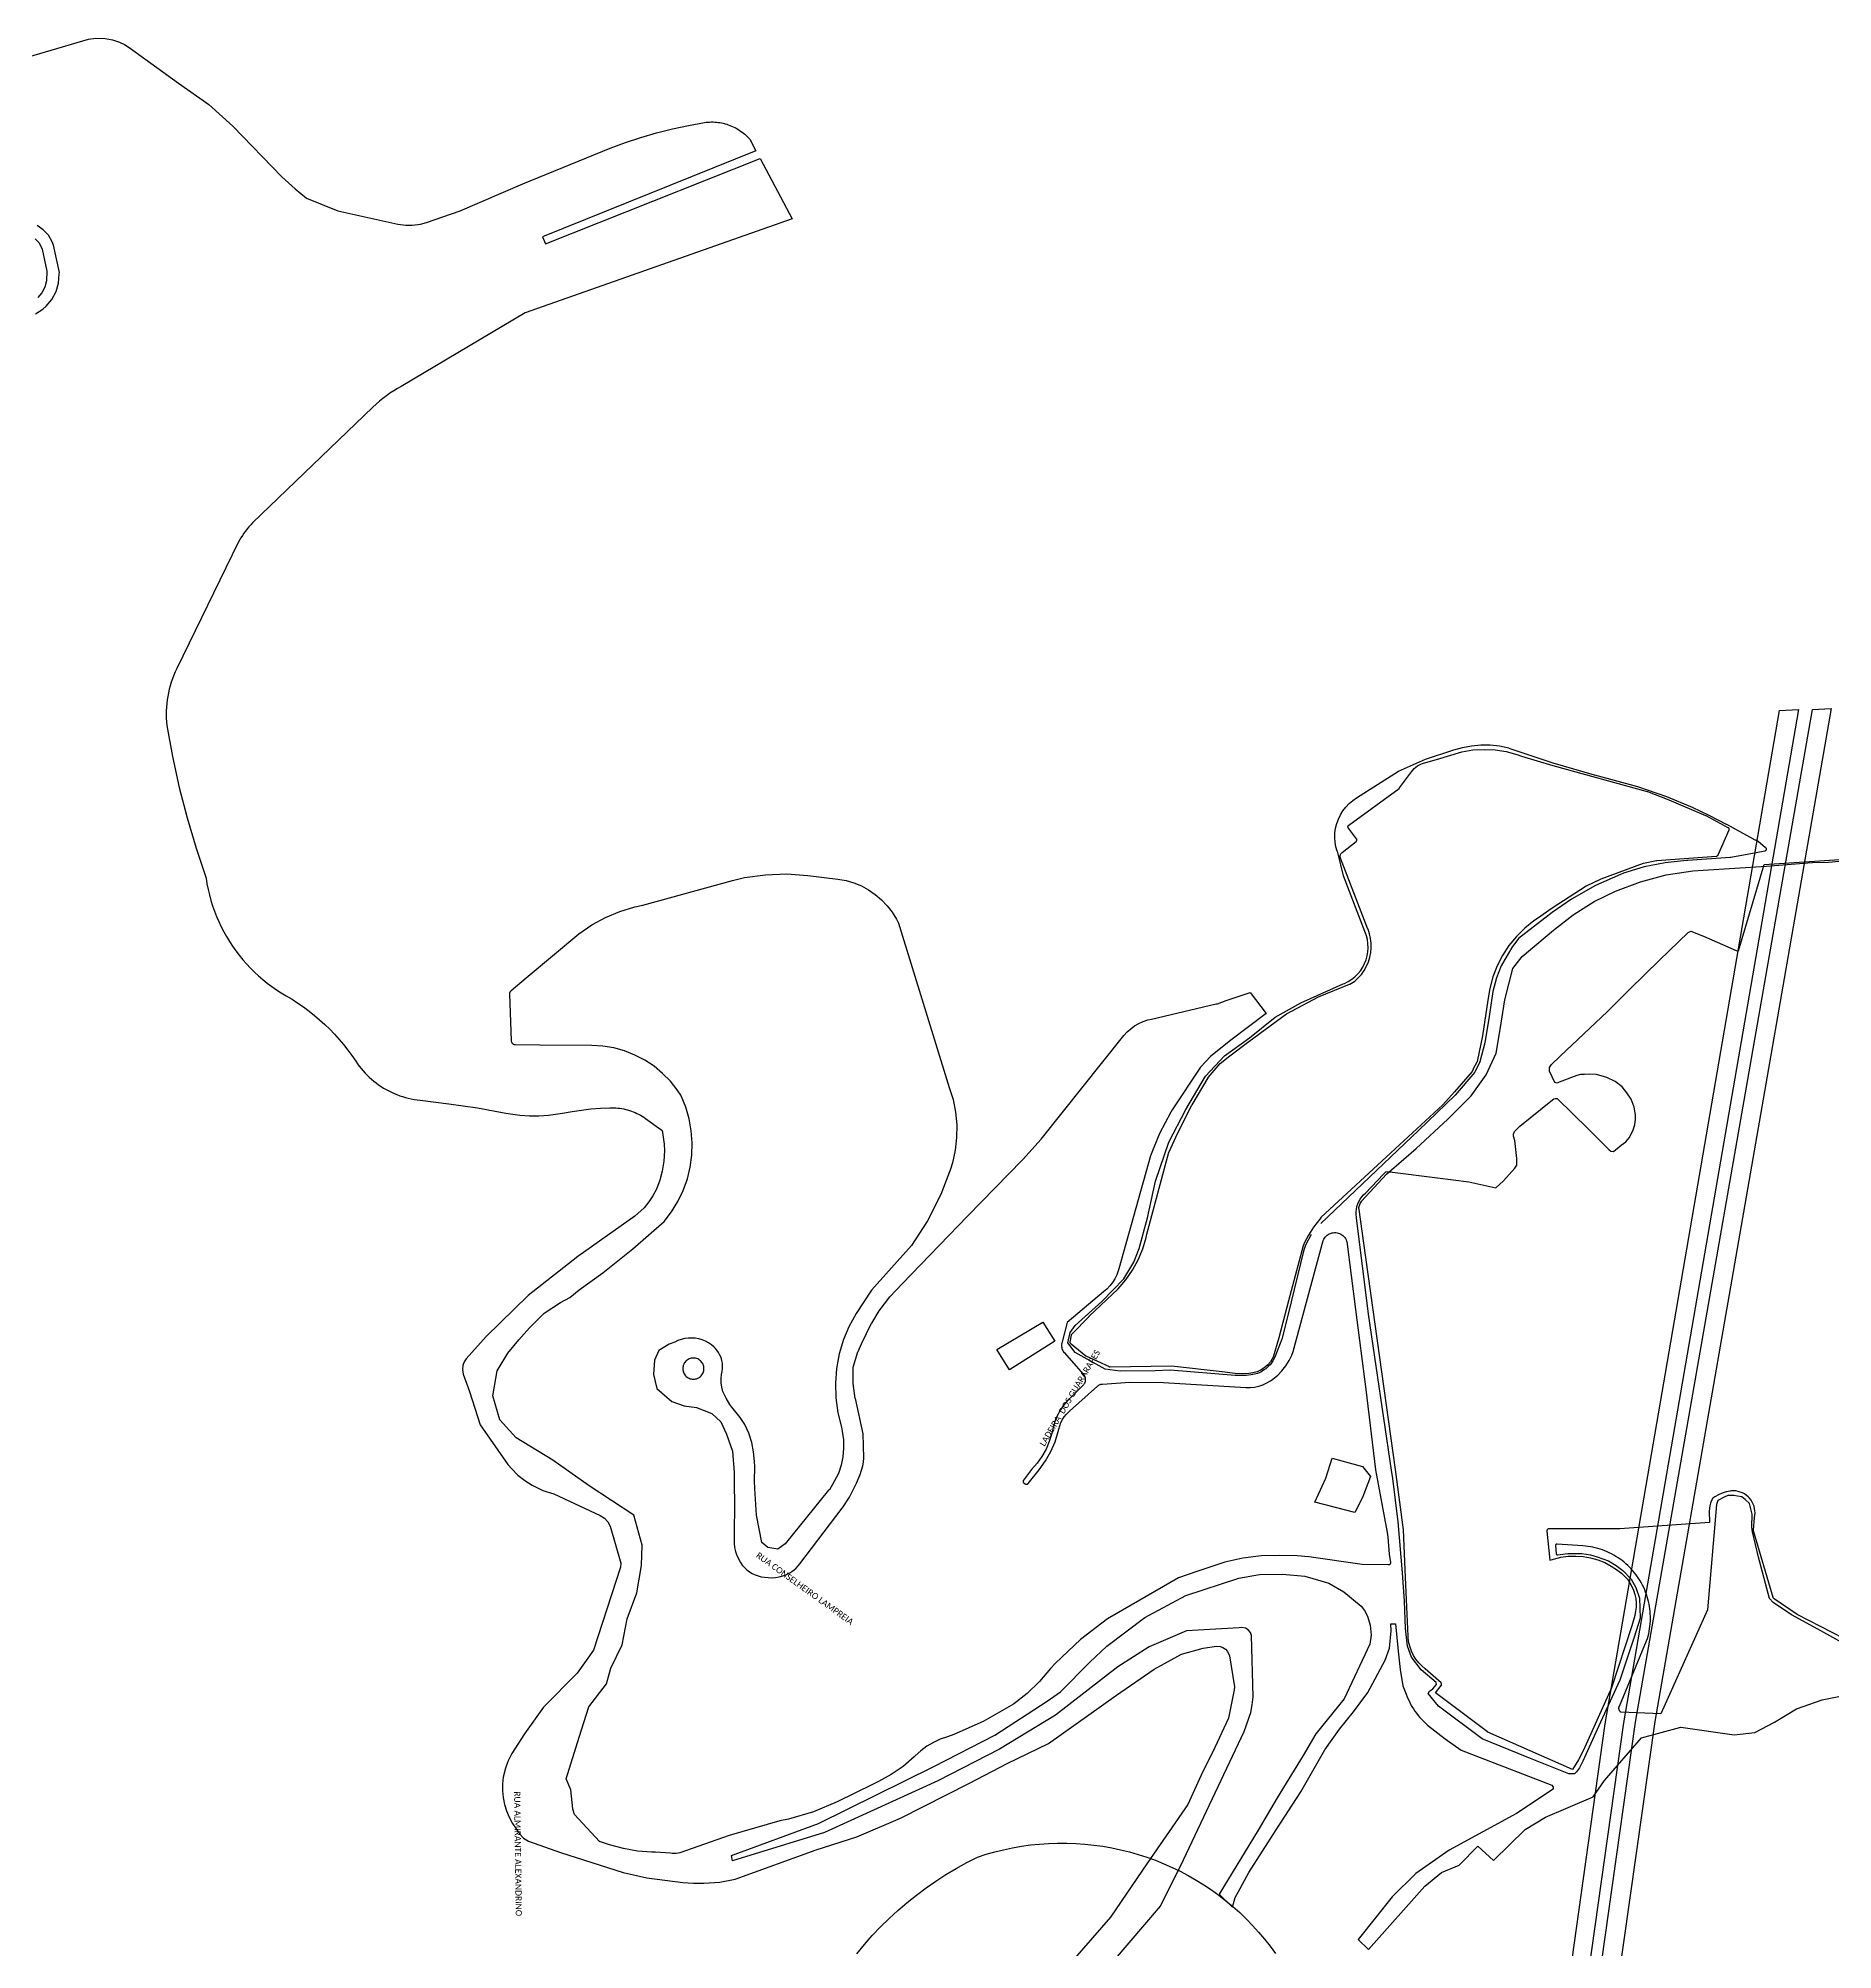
# Model space of a CAD drawing. Header units: millimetres. Extents: x 676447 to 689606, y 7455628 to 7463967.
# Drawn here: x 683517 to 684391, y 7461377 to 7462308 of the extents above; entities that cross this region are included whole.
import ezdxf

# ---------------------------------------------------------------- set-up
doc = ezdxf.new("R2010")
doc.units = ezdxf.units.MM
doc.header["$LTSCALE"] = 0.1
doc.header["$MEASUREMENT"] = 0
for name, color, linetype in [('MUB_EDIFICACOES', 7, 'Continuous'), ('MUB_FERROVIA', 7, 'Continuous'), ('MUB_MEIOFIO', 7, 'Continuous'), ('MUB_OBRA_ARTE', 7, 'Continuous'), ('MUB_QUADRAS', 7, 'Continuous'), ('MUB_SEGMENTO', 7, 'Continuous')]:
    doc.layers.add(name, color=color, linetype=linetype)
doc.styles.add('Legend', font='calibri.ttf')

msp = doc.modelspace()

# ---------------------------------------------------------------- linework, layer by layer
at = {"layer": 'MUB_EDIFICACOES', "linetype": 'Continuous'}
for points in [[(683983.94, 7461669.4), (684006.3, 7461682.63), (684012.16, 7461673.38), (683990.07, 7461659.51), (683983.94, 7461669.4)], [(684138.83, 7461595.06), (684144.14, 7461606.76), (684147.36, 7461616.42), (684162.03, 7461612.39), (684165.9, 7461607.56), (684162.03, 7461597.26), (684158.32, 7461590.01), (684138.83, 7461595.06)]]:
    msp.add_lwpolyline(points, dxfattribs=at)
at = {"layer": 'MUB_FERROVIA', "linetype": 'Continuous'}
msp.add_lwpolyline([(683915.68, 7461374.9), (683919.4, 7461379.41), (683923.27, 7461383.79), (683927.29, 7461388.04), (683931.46, 7461392.14), (683935.76, 7461396.1), (683940.19, 7461399.92), (683944.75, 7461403.57), (683949.43, 7461407.07), (683954.23, 7461410.41), (683959.14, 7461413.58), (683964.16, 7461416.58), (683969.27, 7461419.41), (683974.48, 7461422.07), (683978.69, 7461423.42), (683982.95, 7461424.63), (683987.24, 7461425.69), (683991.57, 7461426.6), (683995.92, 7461427.36), (684000.3, 7461427.97), (684004.7, 7461428.43), (684009.11, 7461428.73), (684013.53, 7461428.88), (684017.95, 7461428.88), (684022.37, 7461428.73), (684026.78, 7461428.42), (684031.18, 7461427.95), (684035.56, 7461427.34), (684039.91, 7461426.57), (684044.24, 7461425.66), (684048.53, 7461424.59), (684052.78, 7461423.38), (684056.99, 7461422.02), (684061.15, 7461420.51), (684065.25, 7461418.86), (684069.29, 7461417.07), (684073.27, 7461415.14), (684077.18, 7461413.07), (684081.01, 7461410.87), (684084.77, 7461408.54), (684088.44, 7461406.08), (684092.03, 7461403.49), (684095.52, 7461400.78), (684098.92, 7461397.95), (684102.22, 7461395), (684105.41, 7461391.94), (684108.49, 7461388.77), (684111.47, 7461385.5), (684114.33, 7461382.13), (684117.06, 7461378.65), (684119.68, 7461375.09)], dxfattribs=at)
at = {"layer": 'MUB_MEIOFIO', "linetype": 'Continuous'}
for points in [[(684137.02, 7461725.34), (684134.33, 7461720.27), (684133.38, 7461717.26), (684125.78, 7461686.54), (684122.69, 7461674.35), (684119.37, 7461665.64), (684118.42, 7461663.9), (684117.2, 7461662.12), (684116.17, 7461661.05), (684114.94, 7461660.01), (684113.82, 7461659.3), (684112.47, 7461658.42), (684110.9, 7461657.72), (684109.4, 7461657.35), (684107.89, 7461657.09), (684105.35, 7461656.77), (684102.72, 7461656.75), (684099.97, 7461656.77), (684068.3, 7461659.31), (684061.05, 7461658.97), (684044.04, 7461658.79), (684036.7, 7461659.81), (684022.11, 7461667.89), (684018.58, 7461672.62), (684019.6, 7461677.73), (684022.02, 7461681.07), (684035.04, 7461692.8), (684045.84, 7461703.8), (684050.67, 7461711.88), (684053.18, 7461718.57), (684057.37, 7461733.54), (684061.28, 7461751.4), (684067.69, 7461770.47), (684075.97, 7461786.39), (684085.65, 7461802.58), (684094.76, 7461812.43), (684106.95, 7461821.29), (684119.59, 7461831.32), (684131.97, 7461838.25), (684152.64, 7461847.52), (684153.35, 7461847.78), (684155.13, 7461848.68), (684156.82, 7461849.75), (684158.38, 7461851), (684159.81, 7461852.4), (684161.08, 7461853.94), (684162.18, 7461855.61), (684163.1, 7461857.38), (684163.83, 7461859.24), (684164.37, 7461861.17), (684164.69, 7461863.14), (684164.81, 7461865.13), (684164.73, 7461867.13), (684164.43, 7461869.11), (684163.95, 7461870.97), (684152.86, 7461900.12), (684150, 7461911.51), (684149.78, 7461912.11), (684149.14, 7461914.32), (684148.74, 7461916.58), (684148.57, 7461918.88), (684148.65, 7461921.18), (684148.96, 7461923.46), (684149.51, 7461925.69), (684150.3, 7461927.85), (684151.3, 7461929.92), (684152.52, 7461931.88), (684153.93, 7461933.69), (684155.52, 7461935.35), (684157.28, 7461936.84), (684159.19, 7461938.13), (684179.61, 7461951.21), (684192.78, 7461957.09), (684206.49, 7461961.57), (684210.71, 7461962.64), (684215.18, 7461963.56), (684219.73, 7461964), (684224.29, 7461963.97), (684228.83, 7461963.46), (684233.29, 7461962.48), (684233.4, 7461962.45), (684254.84, 7461955.25), (684274.89, 7461949.45), (684275.09, 7461949.4), (684295.98, 7461943.68), (684310.11, 7461938.83), (684322.67, 7461933.61), (684330.84, 7461929.75), (684339.26, 7461925.38), (684339.38, 7461925.32), (684352.4, 7461918.14), (684352.51, 7461918.08), (684354.73, 7461916.98), (684358.41, 7461913.94), (684358.45, 7461913.91), (684358.52, 7461913.83), (684358.59, 7461913.75), (684358.65, 7461913.66), (684358.69, 7461913.57), (684358.73, 7461913.47), (684358.76, 7461913.37), (684358.77, 7461913.27), (684358.78, 7461913.16), (684358.77, 7461913.06), (684358.75, 7461912.95), (684358.73, 7461912.85), (684358.69, 7461912.75), (684358.64, 7461912.66), (684358.58, 7461912.57), (684358.52, 7461912.49), (684358.44, 7461912.42), (684358.36, 7461912.35), (684358.27, 7461912.3), (684358.18, 7461912.25), (684358.08, 7461912.21), (684357.98, 7461912.19), (684353.91, 7461911.34), (684341.48, 7461909.14), (684341.18, 7461909.1), (684320.53, 7461907.59), (684319.86, 7461907.56), (684309.47, 7461906.58), (684299.24, 7461904.52), (684289.28, 7461901.4), (684287.74, 7461900.82), (684275.51, 7461895.43), (684263.92, 7461888.79), (684254.38, 7461882.3), (684238.09, 7461869.7), (684234.85, 7461865.3), (684229.59, 7461856.25), (684227.38, 7461850.54), (684225.6, 7461843.83), (684223.79, 7461831.61), (684221.58, 7461818.83), (684219.27, 7461809.54), (684216.78, 7461804.44), (684207.17, 7461793.24), (684189.41, 7461776.01), (684141.81, 7461730.78)], [(684397.04, 7461525.8), (684383.85, 7461533.12), (684370.97, 7461540.09), (684362.1, 7461546.14), (684360.31, 7461547.99), (684354.97, 7461568.25), (684352.07, 7461580.52), (684351.65, 7461582.77), (684351.93, 7461589.19), (684350.52, 7461594.32), (684348.47, 7461596.23), (684346.78, 7461597.57), (684344.81, 7461597.99), (684342.98, 7461598.2), (684340.03, 7461598.2), (684338.2, 7461597.36), (684335.17, 7461595.88), (684334.54, 7461593.91), (684330.09, 7461542.61), (684307.32, 7461491.85), (684287.92, 7461492.62), (684287.86, 7461492.67), (684287.79, 7461492.74), (684287.73, 7461492.8), (684287.67, 7461492.86), (684287.61, 7461492.93), (684287.55, 7461493), (684287.5, 7461493.07), (684287.44, 7461493.14), (684287.39, 7461493.22), (684287.35, 7461493.29), (684287.3, 7461493.37), (684287.26, 7461493.45), (684287.22, 7461493.53), (684287.19, 7461493.61), (684287.16, 7461493.7), (684287.13, 7461493.78), (684287.1, 7461493.87), (684287.07, 7461493.95), (684287.05, 7461494.04), (684287.03, 7461494.13), (684287.02, 7461494.21), (684287.01, 7461494.3), (684287, 7461494.39), (684286.99, 7461494.48), (684286.99, 7461494.57), (684286.99, 7461494.66), (684286.99, 7461494.75), (684287, 7461494.84), (684287.01, 7461494.93), (684287.02, 7461495.02), (684287.04, 7461495.1), (684287.05, 7461495.19), (684287.08, 7461495.28), (684287.1, 7461495.36), (684287.13, 7461495.45), (684287.16, 7461495.53), (684287.19, 7461495.62), (684300.49, 7461527.38), (684300.86, 7461528.54), (684301.18, 7461529.7), (684301.47, 7461530.88), (684301.71, 7461532.07), (684301.92, 7461533.27), (684302.08, 7461534.47), (684302.2, 7461535.68), (684302.28, 7461536.89), (684302.32, 7461538.1), (684302.31, 7461539.32), (684302.27, 7461540.53), (684302.18, 7461541.74), (684302.05, 7461542.95), (684301.88, 7461544.15), (684301.66, 7461545.34), (684301.41, 7461546.53), (684301.11, 7461547.71), (684300.78, 7461548.87), (684300.4, 7461550.03), (684299.99, 7461551.17), (684299.53, 7461552.29), (684299.04, 7461553.4), (684298.51, 7461554.5), (684297.94, 7461555.57), (684297.34, 7461556.62), (684296.7, 7461557.65), (684296.02, 7461558.66), (684295.31, 7461559.64), (684294.57, 7461560.6), (684293.79, 7461561.54), (684292.99, 7461562.44), (684292.15, 7461563.32), (684291.28, 7461564.17), (684290.38, 7461564.98), (684289.46, 7461565.77), (684288.5, 7461566.52), (684287.53, 7461567.24), (684286.53, 7461567.93), (684285.5, 7461568.58), (684284.46, 7461569.2), (684283.39, 7461569.78), (684282.3, 7461570.32), (684281.2, 7461570.82), (684280.08, 7461571.29), (684278.94, 7461571.71), (684277.79, 7461572.1), (684276.63, 7461572.45), (684275.46, 7461572.76), (684274.27, 7461573.02), (684273.08, 7461573.25), (684271.88, 7461573.43), (684270.67, 7461573.57), (684269.47, 7461573.68), (684256.87, 7461574.51), (684256.85, 7461574.51), (684256.83, 7461574.52), (684256.81, 7461574.52), (684256.79, 7461574.53), (684256.76, 7461574.53), (684256.74, 7461574.53), (684256.72, 7461574.54), (684256.7, 7461574.54), (684256.67, 7461574.54), (684256.65, 7461574.54), (684256.63, 7461574.53), (684256.61, 7461574.53), (684256.59, 7461574.53), (684256.56, 7461574.52), (684256.54, 7461574.52), (684256.52, 7461574.51), (684256.5, 7461574.51), (684256.48, 7461574.5), (684256.46, 7461574.49), (684256.44, 7461574.49), (684256.42, 7461574.48), (684256.4, 7461574.47), (684256.38, 7461574.46), (684256.36, 7461574.45), (684256.34, 7461574.43), (684256.32, 7461574.42), (684256.3, 7461574.41), (684256.28, 7461574.4), (684256.27, 7461574.38), (684256.25, 7461574.37), (684256.23, 7461574.35), (684256.22, 7461574.34), (684256.2, 7461574.32), (684256.19, 7461574.3), (684256.17, 7461574.28), (684256.16, 7461574.27), (684256.15, 7461574.25), (684256.13, 7461574.23), (684256.12, 7461574.21), (684256.11, 7461574.19), (684256.1, 7461574.17), (684256.09, 7461574.15), (684256.08, 7461574.13), (684256.08, 7461574.11), (684256.07, 7461574.09), (684256.06, 7461574.07), (684256.06, 7461574.05), (684256.05, 7461574.02), (684256.05, 7461574), (684256.04, 7461573.98), (684256.04, 7461573.96), (684256.04, 7461573.94), (684256.04, 7461573.91), (684256.04, 7461573.89), (684256.04, 7461573.87), (684256.04, 7461573.85), (684256.04, 7461573.82), (684256.44, 7461569.76), (684256.45, 7461569.74), (684256.46, 7461569.71), (684256.47, 7461569.69), (684256.49, 7461569.67), (684256.5, 7461569.65), (684256.51, 7461569.63), (684256.53, 7461569.61), (684256.54, 7461569.59), (684256.56, 7461569.57), (684256.57, 7461569.55), (684256.59, 7461569.54), (684256.61, 7461569.52), (684256.62, 7461569.5), (684256.64, 7461569.49), (684256.66, 7461569.47), (684256.68, 7461569.46), (684256.7, 7461569.44), (684256.72, 7461569.43), (684256.74, 7461569.42), (684256.76, 7461569.4), (684256.79, 7461569.39), (684256.81, 7461569.38), (684256.83, 7461569.37), (684256.85, 7461569.36), (684256.88, 7461569.35), (684256.9, 7461569.35), (684256.92, 7461569.34), (684256.95, 7461569.34), (684256.97, 7461569.33), (684256.99, 7461569.33), (684257.02, 7461569.32), (684257.04, 7461569.32), (684257.07, 7461569.32), (684257.09, 7461569.32), (684257.12, 7461569.32), (684257.14, 7461569.32), (684257.16, 7461569.32), (684257.19, 7461569.32), (684257.21, 7461569.33), (684257.24, 7461569.33), (684258.43, 7461569.56), (684262.09, 7461569.98), (684265.82, 7461569.98), (684268.92, 7461569.91), (684273.07, 7461569.35), (684276.38, 7461568.36), (684281.94, 7461566.39), (684285.6, 7461564.21), (684288.9, 7461561.68), (684292.92, 7461557.44), (684295.25, 7461553.5), (684297.08, 7461548.15), (684297.29, 7461538.55), (684294.41, 7461529.2), (684287.44, 7461508.26), (684278.07, 7461487.74), (684269.47, 7461468.85), (684267.71, 7461465.55), (684266.37, 7461463.65), (684265.39, 7461462.66), (684262.64, 7461462.59), (684242.3, 7461470.75), (684220.3, 7461479.77), (684199.16, 7461495.68), (684194.08, 7461501.74), (684194.71, 7461502.94), (684196.33, 7461504.06), (684198.09, 7461506.1), (684198.02, 7461507.16), (684190.56, 7461513.28), (684185.96, 7461519.5), (684183.92, 7461524.91), (684182.93, 7461533.45), (684182.44, 7461546.77), (684181.52, 7461560.58), (684179.41, 7461585.37), (684176.88, 7461606.59), (684176.24, 7461610.52), (684165.06, 7461686.58), (684159.17, 7461733.51), (684159.09, 7461733.92), (684158.95, 7461735.22), (684158.95, 7461736.53), (684159.08, 7461737.82), (684159.35, 7461739.1), (684159.75, 7461740.35), (684160.28, 7461741.54), (684160.93, 7461742.67), (684161.69, 7461743.73), (684162.56, 7461744.7), (684163.53, 7461745.58), (684172.3, 7461754.83), (684173.38, 7461755.92), (684174.11, 7461756.18), (684198.53, 7461753.01), (684213.79, 7461751.13), (684227.05, 7461748.15), (684230.77, 7461751.64), (684236.23, 7461757.73), (684237.25, 7461759.19), (684237.25, 7461762.37), (684236.24, 7461771.24), (684235.65, 7461773.28), (684235.61, 7461774.34), (684236.04, 7461775.6), (684238.75, 7461778.21), (684253.85, 7461790.36), (684255.22, 7461791.53), (684256, 7461791.72), (684256.87, 7461791.72), (684272.06, 7461776.92), (684282.23, 7461766.7), (684283.05, 7461766.02), (684284.31, 7461765.93), (684288.08, 7461768.97), (684290.36, 7461770.63), (684292.01, 7461772.51), (684293.8, 7461775.94), (684294.76, 7461778.89), (684295.1, 7461781.64), (684295.1, 7461783.67), (684294.43, 7461787.41), (684293.02, 7461791.38), (684290.9, 7461794.42), (684288.61, 7461797.43), (684285.13, 7461799.99), (684281.12, 7461801.97), (684276.08, 7461803.33), (684272.74, 7461803.48), (684270.28, 7461803.33), (684268.3, 7461803.33), (684266.41, 7461802.85), (684259.16, 7461800.05), (684257.85, 7461799.56), (684256.84, 7461799.22), (684255.77, 7461799.42), (684253.16, 7461805.04), (684253.16, 7461805.72), (684253.21, 7461806.73), (684254.12, 7461808.18), (684258.33, 7461812.29), (684269.8, 7461823.18), (684281.42, 7461834.08), (684292.31, 7461844.97), (684306.78, 7461859.1), (684320.67, 7461872.55), (684321.93, 7461873.13), (684328.11, 7461870.77), (684344.14, 7461863.75), (684345.15, 7461863.7), (684357.68, 7461905.64), (684394.38, 7461908.06)], [(683841.26, 7461660.07), (683841.23, 7461660.61), (683841.14, 7461661.14), (683841, 7461661.66), (683840.81, 7461662.17), (683840.57, 7461662.65), (683840.27, 7461663.1), (683839.93, 7461663.52), (683839.55, 7461663.9), (683839.13, 7461664.24), (683838.68, 7461664.54), (683838.2, 7461664.78), (683837.69, 7461664.98), (683837.17, 7461665.12), (683836.64, 7461665.2), (683836.1, 7461665.23), (683835.56, 7461665.2), (683835.02, 7461665.12), (683834.5, 7461664.98), (683834, 7461664.78), (683833.52, 7461664.54), (683833.06, 7461664.24), (683832.64, 7461663.9), (683832.26, 7461663.52), (683831.92, 7461663.1), (683831.63, 7461662.65), (683831.38, 7461662.17), (683831.19, 7461661.66), (683831.05, 7461661.14), (683830.97, 7461660.61), (683830.94, 7461660.07), (683830.97, 7461659.53), (683831.05, 7461659), (683831.19, 7461658.48), (683831.38, 7461657.97), (683831.63, 7461657.49), (683831.92, 7461657.04), (683832.26, 7461656.62), (683832.65, 7461656.24), (683833.06, 7461655.9), (683833.52, 7461655.6), (683834, 7461655.36), (683834.5, 7461655.16), (683835.02, 7461655.02), (683835.56, 7461654.94), (683836.1, 7461654.91), (683836.64, 7461654.94), (683837.17, 7461655.02), (683837.69, 7461655.16), (683838.2, 7461655.36), (683838.68, 7461655.6), (683839.13, 7461655.9), (683839.55, 7461656.24), (683839.93, 7461656.62), (683840.27, 7461657.04), (683840.57, 7461657.49), (683840.81, 7461657.97), (683841, 7461658.48), (683841.14, 7461659), (683841.23, 7461659.53), (683841.26, 7461660.07)]]:
    msp.add_lwpolyline(points, dxfattribs=at)
at = {"layer": 'MUB_OBRA_ARTE', "linetype": 'Continuous'}
for points in [[(684126.58, 7459993.62), (684118.67, 7459993.1), (684156.87, 7460492.65), (684210.74, 7460990.75), (684280.22, 7461486.92), (684365.25, 7461980.66), (684374.4, 7461981.15), (684289.18, 7461487.42), (684219.43, 7460991.26), (684165.21, 7460493.17), (684126.58, 7459993.62)], [(684140.92, 7459994.57), (684133.78, 7459994.08), (684171.23, 7460493.64), (684225, 7460991.72), (684295.05, 7461487.77), (684381.28, 7461981.26), (684390.43, 7461981.76), (684304.4, 7461488.18), (684234.1, 7460992.12), (684179.58, 7460494.09), (684140.92, 7459994.57)]]:
    msp.add_lwpolyline(points, dxfattribs=at)
at = {"layer": 'MUB_QUADRAS', "linetype": 'Continuous'}
for points in [[(683499.56, 7462295.47), (683541.5, 7462307.83), (683545.05, 7462308.27), (683549.53, 7462308.14), (683553.05, 7462307.48), (683556.45, 7462306.35), (683558.89, 7462305.21), (683561.19, 7462303.82), (683585.28, 7462286.36), (683600.1, 7462275.96), (683611.71, 7462265.42), (683635.63, 7462240.69), (683642.17, 7462234.82), (683647.64, 7462230.42), (683662.94, 7462224.1), (683692.08, 7462217.65), (683696.08, 7462217.19), (683699.11, 7462217.21), (683703.1, 7462217.72), (683706.03, 7462218.45), (683722.55, 7462224.11), (683752.99, 7462237.26), (683795.59, 7462254.63), (683803.04, 7462257.39), (683810.57, 7462259.89), (683818.19, 7462262.12), (683825.89, 7462264.09), (683833.64, 7462265.78), (683841.45, 7462267.2), (683842.29, 7462267.31), (683843.13, 7462267.39), (683843.98, 7462267.44), (683844.82, 7462267.47), (683845.67, 7462267.46), (683846.51, 7462267.42), (683847.35, 7462267.36), (683848.19, 7462267.27), (683849.03, 7462267.14), (683849.86, 7462266.99), (683850.68, 7462266.81), (683851.5, 7462266.61), (683852.31, 7462266.37), (683853.12, 7462266.11), (683853.91, 7462265.82), (683854.69, 7462265.5), (683855.46, 7462265.16), (683856.22, 7462264.78), (683856.97, 7462264.39), (683857.7, 7462263.97), (683858.42, 7462263.52), (683859.12, 7462263.05), (683859.8, 7462262.55), (683860.47, 7462262.04), (683861.12, 7462261.49), (683861.75, 7462260.93), (683862.36, 7462260.35), (683862.95, 7462259.74), (683863.52, 7462259.12), (683866.56, 7462253.41), (683762.53, 7462211.43), (683764.09, 7462208.17), (683868.57, 7462249.64), (683884.25, 7462220.25)], [(683515.63, 7462173.96), (683519.2, 7462176.21), (683520.83, 7462177.65), (683523.62, 7462180.98), (683525.65, 7462184.83), (683526.84, 7462189.01), (683527.11, 7462193.55), (683527.37, 7462194.13), (683524.44, 7462207.45), (683523.77, 7462209.11), (683521.88, 7462212.26), (683519.38, 7462214.95), (683516.37, 7462217.07)], [(683884.25, 7462220.25), (683884.25, 7462220.25), (683754.2, 7462174.51), (683693.82, 7462138.63), (683691.93, 7462137.57), (683690.09, 7462136.46), (683688.29, 7462135.28), (683686.52, 7462134.04), (683684.8, 7462132.74), (683683.13, 7462131.38), (683681.5, 7462129.97), (683679.92, 7462128.5), (683621.39, 7462072.2), (683620.48, 7462071.23), (683619.59, 7462070.24), (683618.74, 7462069.23), (683617.92, 7462068.18), (683617.14, 7462067.11), (683616.39, 7462066.01), (683615.68, 7462064.89), (683615.01, 7462063.75), (683614.37, 7462062.58), (683584.38, 7462001.12), (683583.64, 7461999.51), (683582.95, 7461997.86), (683582.33, 7461996.2), (683581.76, 7461994.51), (683581.25, 7461992.81), (683580.79, 7461991.09), (683580.4, 7461989.35), (683580.06, 7461987.6), (683579.79, 7461985.84), (683579.57, 7461984.08), (683579.41, 7461982.31), (683579.32, 7461980.53), (683579.28, 7461978.75), (683579.31, 7461976.97), (683579.4, 7461975.19), (683579.54, 7461973.42), (683582.32, 7461958.28), (683585.63, 7461943.25), (683589.46, 7461928.35), (683593.81, 7461913.59), (683598.69, 7461898.99), (683599.14, 7461896.27), (683599.68, 7461893.57), (683600.32, 7461890.89), (683601.05, 7461888.23), (683601.87, 7461885.6), (683602.79, 7461883), (683603.79, 7461880.43), (683604.88, 7461877.9), (683606.06, 7461875.4), (683607.32, 7461872.95), (683608.67, 7461870.55), (683610.1, 7461868.19), (683611.61, 7461865.89), (683613.21, 7461863.64), (683614.87, 7461861.44), (683616.62, 7461859.3), (683618.43, 7461857.23), (683620.32, 7461855.22), (683622.28, 7461853.28), (683624.3, 7461851.4), (683626.38, 7461849.6), (683628.53, 7461847.87), (683630.74, 7461846.22), (683633, 7461844.64), (683635.31, 7461843.14), (683637.68, 7461841.73), (683640.56, 7461840), (683643.39, 7461838.19), (683646.15, 7461836.28), (683648.85, 7461834.27), (683651.47, 7461832.18), (683654.03, 7461830.01), (683656.52, 7461827.75), (683658.93, 7461825.41), (683661.26, 7461822.99), (683663.5, 7461820.49), (683665.67, 7461817.92), (683667.74, 7461815.29), (683669.73, 7461812.58), (683671.63, 7461809.81), (683672.45, 7461808.61), (683673.32, 7461807.43), (683674.22, 7461806.29), (683675.16, 7461805.18), (683676.14, 7461804.1), (683677.15, 7461803.06), (683678.2, 7461802.05), (683679.28, 7461801.08), (683680.4, 7461800.14), (683681.55, 7461799.24), (683682.72, 7461798.38), (683683.93, 7461797.57), (683685.16, 7461796.79), (683686.42, 7461796.06), (683687.7, 7461795.37), (683689, 7461794.72), (683690.33, 7461794.12), (683691.67, 7461793.56), (683693.04, 7461793.05), (683694.42, 7461792.59), (683695.81, 7461792.17), (683697.22, 7461791.81), (683698.64, 7461791.48), (683700.07, 7461791.21), (683701.51, 7461790.99), (683702.96, 7461790.82), (683716.94, 7461789.16), (683730.86, 7461787.07), (683744.72, 7461784.57), (683747, 7461784.16), (683749.3, 7461783.82), (683751.61, 7461783.56), (683753.92, 7461783.37), (683756.24, 7461783.26), (683758.56, 7461783.22), (683760.88, 7461783.26), (683763.2, 7461783.37), (683765.52, 7461783.56), (683767.82, 7461783.82), (683770.12, 7461784.16), (683772.41, 7461784.57), (683776.98, 7461785.39), (683781.57, 7461786.06), (683786.19, 7461786.58), (683790.82, 7461786.95), (683795.45, 7461787.17), (683796.42, 7461787.19), (683797.38, 7461787.17), (683798.35, 7461787.12), (683799.31, 7461787.03), (683800.27, 7461786.91), (683801.22, 7461786.76), (683802.17, 7461786.58), (683803.11, 7461786.36), (683804.04, 7461786.12), (683804.97, 7461785.84), (683805.88, 7461785.53), (683806.78, 7461785.18), (683807.67, 7461784.81), (683808.55, 7461784.41), (683809.41, 7461783.98), (683810.26, 7461783.52), (683811.09, 7461783.03), (683811.91, 7461782.51), (683812.7, 7461781.96), (683820.2, 7461776.63), (683820.26, 7461776.58), (683820.32, 7461776.53), (683820.38, 7461776.48), (683820.44, 7461776.43), (683820.5, 7461776.38), (683820.55, 7461776.32), (683820.6, 7461776.27), (683820.65, 7461776.21), (683820.7, 7461776.15), (683820.74, 7461776.08), (683820.78, 7461776.02), (683820.83, 7461775.95), (683820.86, 7461775.89), (683820.9, 7461775.82), (683820.93, 7461775.75), (683820.97, 7461775.68), (683820.99, 7461775.61), (683821.02, 7461775.54), (683821.05, 7461775.47), (683821.07, 7461775.39), (683821.09, 7461775.32), (683821.1, 7461775.24), (683821.12, 7461775.17), (683821.13, 7461775.09), (683821.87, 7461769.49), (683821.98, 7461766.18), (683821.71, 7461761.22), (683820.95, 7461756.31), (683819.83, 7461751.94), (683818.07, 7461747.45), (683816.37, 7461744.26), (683814.36, 7461741.26), (683812.05, 7461738.48), (683807.62, 7461734.4), (683779.74, 7461714.68), (683755.67, 7461695.76), (683735.22, 7461675.65), (683725.35, 7461664.77), (683724.45, 7461663.36), (683723.8, 7461661.52), (683723.61, 7461659.58), (683723.97, 7461657.38), (683727, 7461648.92), (683732.2, 7461632.67), (683745.73, 7461613.34), (683747.59, 7461611.17), (683750.65, 7461608.18), (683753.99, 7461605.52), (683757.6, 7461603.22), (683762.74, 7461600.75), (683768.17, 7461599.02), (683790.68, 7461588.53), (683792.83, 7461587.15), (683794.34, 7461585.5), (683795.53, 7461583.24), (683800.82, 7461565.34), (683800.61, 7461563.28), (683787.47, 7461522.83), (683779.52, 7461511.63), (683763.09, 7461495.1), (683753.83, 7461482.06), (683747.73, 7461472.58), (683745.69, 7461468.6), (683744.54, 7461465.45), (683743.5, 7461461.09), (683743.12, 7461457.76), (683743.08, 7461454.4), (683743.39, 7461451.06), (683744.03, 7461447.77), (683745, 7461444.55), (683746.3, 7461441.46), (683747.91, 7461438.51), (683751.48, 7461433.18), (683753.28, 7461431.37), (683755.79, 7461429.78), (683771.37, 7461424.3), (683801.82, 7461414.52), (683813.35, 7461411.95), (683830.98, 7461409.63), (683836.11, 7461409.29), (683841.25, 7461409.29), (683848.93, 7461409.93), (683856.5, 7461411.34), (683895.84, 7461425.62), (683915.67, 7461431.89), (683937.01, 7461441.11), (683970.67, 7461458.13), (683988.95, 7461467.61), (684009.05, 7461477.49), (684042.23, 7461501.02), (684060.49, 7461513.65), (684073.81, 7461520.97), (684084.37, 7461523.92), (684091.01, 7461524.85), (684092.69, 7461524.69), (684094.08, 7461524.18), (684095.31, 7461523.35), (684096.3, 7461522.25), (684097.27, 7461520.15), (684099.65, 7461505.01), (684099.5, 7461503.49), (684096.8, 7461489.75), (684090.18, 7461475.44), (684083.42, 7461461.93), (684076.98, 7461447.75), (684057.36, 7461419.25), (684039.34, 7461392.77), (684005.37, 7461353.82)], [(683515.48, 7462210.49), (683517.16, 7462208.7), (683518.41, 7462206.61), (683518.88, 7462205.43), (683521.19, 7462194.79), (683521, 7462190.03), (683520.15, 7462187.03), (683518.7, 7462184.28), (683516.7, 7462181.89)], [(684019.69, 7461672.83), (684019.7, 7461672.93), (684020.22, 7461676.38), (684020.24, 7461676.48), (684020.27, 7461676.58), (684020.31, 7461676.68), (684020.37, 7461676.77), (684020.43, 7461676.86), (684028.92, 7461685.53), (684028.98, 7461685.61), (684042.98, 7461698.88), (684046.74, 7461703.26), (684050.02, 7461708.01), (684052.79, 7461713.07), (684055.02, 7461718.4), (684056.67, 7461723.93), (684057.04, 7461725.54), (684067.79, 7461765.5), (684067.82, 7461765.6), (684067.84, 7461765.64), (684071.88, 7461774.56), (684071.9, 7461774.6), (684078.96, 7461788.5), (684079, 7461788.56), (684086.84, 7461801.74), (684086.9, 7461801.82), (684086.93, 7461801.86), (684092.74, 7461808.68), (684097.45, 7461812.54), (684106.63, 7461819.4), (684124.96, 7461832.87), (684140.59, 7461841.15), (684140.65, 7461841.18), (684155.8, 7461847.37), (684155.89, 7461847.42), (684155.94, 7461847.44), (684158.28, 7461848.85), (684159.99, 7461850.43), (684161.53, 7461852.17), (684162.87, 7461854.07), (684164.01, 7461856.1), (684164.94, 7461858.23), (684165.63, 7461860.46), (684166.09, 7461862.74), (684166.3, 7461865.05), (684166.28, 7461867.38), (684166.01, 7461869.69), (684165.5, 7461871.96), (684164.75, 7461874.16), (684164.73, 7461874.22), (684151.35, 7461908.77), (684151.35, 7461908.78), (684151.27, 7461909), (684151.21, 7461909.24), (684151.19, 7461909.48), (684151.18, 7461909.72), (684151.2, 7461909.96), (684151.25, 7461910.19), (684151.32, 7461910.42), (684151.41, 7461910.64), (684151.53, 7461910.85), (684151.67, 7461911.05), (684151.82, 7461911.23), (684152, 7461911.4), (684152.19, 7461911.54), (684158.95, 7461916.84), (684159.01, 7461916.9), (684159.09, 7461916.98), (684159.15, 7461917.06), (684159.21, 7461917.15), (684159.25, 7461917.24), (684159.29, 7461917.34), (684159.31, 7461917.44), (684159.33, 7461917.54), (684159.33, 7461917.65), (684159.32, 7461917.75), (684159.3, 7461917.86), (684159.27, 7461917.96), (684159.23, 7461918.05), (684159.19, 7461918.15), (684159.13, 7461918.23), (684155.18, 7461923.44), (684155.17, 7461923.45), (684155.12, 7461923.54), (684155.07, 7461923.63), (684155.03, 7461923.73), (684155, 7461923.83), (684154.99, 7461923.94), (684154.98, 7461924.04), (684154.99, 7461924.14), (684155, 7461924.25), (684155.03, 7461924.35), (684155.07, 7461924.45), (684155.11, 7461924.54), (684155.17, 7461924.63), (684155.24, 7461924.71), (684155.31, 7461924.78), (684155.39, 7461924.85), (684179.93, 7461942.76), (684180, 7461942.82), (684180.07, 7461942.89), (684180.14, 7461942.97), (684185.97, 7461950.84), (684186.59, 7461951.69), (684187.29, 7461952.47), (684188.08, 7461953.17), (684188.93, 7461953.78), (684189.84, 7461954.31), (684190.8, 7461954.73), (684191.78, 7461955.05), (684198.04, 7461956.83), (684210.46, 7461960.64), (684215.82, 7461961.5), (684221.25, 7461961.79), (684226.67, 7461961.51), (684232.04, 7461960.67), (684237.29, 7461959.27), (684239.5, 7461958.5), (684254.83, 7461953.98), (684300.81, 7461941.32), (684300.91, 7461941.29), (684311.24, 7461937.15), (684311.26, 7461937.15), (684329.2, 7461929.53), (684329.28, 7461929.49), (684340.05, 7461923.77), (684340.14, 7461923.72), (684340.23, 7461923.66), (684340.3, 7461923.59), (684340.37, 7461923.51), (684340.43, 7461923.42), (684340.48, 7461923.33), (684340.52, 7461923.23), (684340.55, 7461923.13), (684340.57, 7461923.03), (684340.58, 7461922.93), (684340.58, 7461922.82), (684340.57, 7461922.72), (684340.55, 7461922.62), (684340.51, 7461922.52), (684340.5, 7461922.49), (684335.16, 7461910.21), (684335.09, 7461910.1), (684335.01, 7461909.98), (684334.91, 7461909.88), (684334.82, 7461909.8), (684334.73, 7461909.74), (684334.64, 7461909.69), (684334.54, 7461909.66), (684334.44, 7461909.63), (684334.33, 7461909.62), (684334.32, 7461909.62), (684305.37, 7461907.51), (684305.26, 7461907.5), (684305.24, 7461907.5), (684298.87, 7461906.19), (684298.77, 7461906.16), (684298.73, 7461906.14), (684278.22, 7461898.53), (684278.14, 7461898.5), (684271.05, 7461895.2), (684270.96, 7461895.15), (684270.94, 7461895.14), (684254.5, 7461884.34), (684247.29, 7461879.45), (684245.59, 7461878.27), (684241.11, 7461874.67), (684237.03, 7461870.62), (684233.4, 7461866.17), (684230.25, 7461861.36), (684227.62, 7461856.24), (684225.54, 7461850.88), (684224.03, 7461845.34), (684223.11, 7461839.66), (684220.53, 7461822.25), (684220.53, 7461822.21), (684217.9, 7461809.68), (684217.88, 7461809.59), (684217.84, 7461809.49), (684217.8, 7461809.4), (684215.95, 7461806.08), (684215.9, 7461806), (684215.48, 7461804.82), (684206.92, 7461794.9), (684201.18, 7461788.62), (684175.84, 7461765.15), (684175.82, 7461765.13), (684141.83, 7461733.7), (684141.78, 7461733.65), (684141.72, 7461733.57), (684138.25, 7461728.94), (684135.79, 7461725.05), (684134.8, 7461723.3), (684133.87, 7461721.55), (684133.11, 7461719.86), (684125.98, 7461693.13), (684121.28, 7461675.01), (684118.49, 7461665.57), (684117.16, 7461663.36), (684115.93, 7461661.96), (684114.98, 7461661.17), (684113.95, 7461660.35), (684112.63, 7461659.53), (684110.7, 7461658.58), (684108.59, 7461658), (684106.63, 7461657.71), (684103.79, 7461657.56), (684100.08, 7461657.71), (684093.68, 7461658.43), (684069.01, 7461661.2), (684039.17, 7461660.77), (684039.06, 7461660.78), (684038.96, 7461660.79), (684038.86, 7461660.82), (684038.76, 7461660.85), (684038.73, 7461660.87), (684027.46, 7461666.08), (684027.37, 7461666.13), (684027.28, 7461666.19), (684027.25, 7461666.21), (684020.07, 7461672), (684019.99, 7461672.07), (684019.92, 7461672.15), (684019.86, 7461672.23), (684019.8, 7461672.32), (684019.76, 7461672.42), (684019.73, 7461672.52), (684019.71, 7461672.62), (684019.7, 7461672.72), (684019.69, 7461672.83)], [(684396.58, 7461528.54), (684373.79, 7461540.32), (684362.55, 7461547.95), (684362.46, 7461548.01), (684362.38, 7461548.07), (684362.31, 7461548.15), (684362.26, 7461548.2), (684362.24, 7461548.23), (684362.18, 7461548.31), (684362.13, 7461548.41), (684362.1, 7461548.5), (684362.09, 7461548.54), (684352.58, 7461581.03), (684352.56, 7461581.13), (684352.54, 7461581.23), (684352.54, 7461581.34), (684352.54, 7461581.38), (684353.01, 7461587.53), (684353.2, 7461588.63), (684353.28, 7461589.73), (684353.24, 7461590.85), (684353.08, 7461591.95), (684352.81, 7461593.02), (684352.43, 7461594.07), (684351.94, 7461595.07), (684351.35, 7461596.01), (684350.66, 7461596.88), (684349.89, 7461597.68), (684349.04, 7461598.4), (684348.11, 7461599.02), (684347.13, 7461599.54), (684346.1, 7461599.95), (684345.03, 7461600.26), (684343.93, 7461600.45), (684342.83, 7461600.52), (684341.71, 7461600.48), (684341.17, 7461600.42), (684339.21, 7461600.02), (684337.31, 7461599.41), (684335.48, 7461598.61), (684333.75, 7461597.62), (684332.71, 7461596.9), (684332.1, 7461595.75), (684331.62, 7461594.54), (684331.26, 7461593.28), (684331.04, 7461592), (684330.95, 7461590.69), (684331.18, 7461585.1), (684287.46, 7461582.01), (684287.38, 7461582.01), (684252.89, 7461582.01), (684252.79, 7461582), (684252.68, 7461581.99), (684252.58, 7461581.96), (684252.48, 7461581.93), (684252.39, 7461581.88), (684252.3, 7461581.82), (684252.22, 7461581.76), (684252.15, 7461581.68), (684252.08, 7461581.6), (684252.02, 7461581.51), (684251.97, 7461581.42), (684251.94, 7461581.32), (684251.91, 7461581.22), (684251.89, 7461581.12), (684251.89, 7461581.01), (684251.89, 7461580.91), (684252.85, 7461571.42), (684253.36, 7461566.72), (684254.54, 7461567.04), (684255.17, 7461567.24), (684258.7, 7461568.13), (684262.3, 7461568.64), (684265.94, 7461568.77), (684269.57, 7461568.52), (684273.15, 7461567.9), (684276.66, 7461566.9), (684280.03, 7461565.54), (684283.25, 7461563.84), (684286.27, 7461561.81), (684286.5, 7461561.66), (684288.17, 7461560.42), (684289.71, 7461559.02), (684291.08, 7461557.46), (684292.29, 7461555.77), (684293.32, 7461553.96), (684294.14, 7461552.05), (684294.77, 7461550.07), (684295.18, 7461548.03), (684295.38, 7461545.96), (684295.37, 7461543.89), (684295.13, 7461541.82), (684294.68, 7461539.79), (684293.33, 7461534.68), (684283.36, 7461504.58), (684270.3, 7461475.69), (684269.83, 7461474.55), (684267.32, 7461469.46), (684264.3, 7461464.67), (684223.12, 7461482.91), (684223.1, 7461482.92), (684223, 7461482.97), (684222.92, 7461483.03), (684197.63, 7461502.11), (684200.41, 7461505.64), (684200.47, 7461505.73), (684200.52, 7461505.82), (684200.56, 7461505.92), (684200.59, 7461506.02), (684200.62, 7461506.12), (684200.62, 7461506.22), (684200.62, 7461506.33), (684200.61, 7461506.43), (684200.59, 7461506.53), (684200.55, 7461506.63), (684200.51, 7461506.73), (684200.46, 7461506.82), (684200.39, 7461506.9), (684200.38, 7461506.91), (684200.37, 7461506.93), (684192.65, 7461513.77), (684190.97, 7461515.18), (684189.44, 7461516.76), (684188.09, 7461518.49), (684186.92, 7461520.36), (684185.96, 7461522.33), (684185.2, 7461524.39), (684184.67, 7461526.53), (684184.36, 7461528.7), (684184.3, 7461529.72), (684183.03, 7461558.29), (684182.1, 7461581.6), (684178.17, 7461610.95), (684162.68, 7461721.17), (684160.38, 7461737.54), (684160.33, 7461738.06), (684160.34, 7461738.58), (684160.41, 7461739.1), (684160.52, 7461739.61), (684160.69, 7461740.1), (684160.91, 7461740.58), (684161.18, 7461741.03), (684161.5, 7461741.45), (684161.64, 7461741.61), (684173.71, 7461754.79), (684188.18, 7461767.36), (684203.55, 7461781.63), (684215.01, 7461792.96), (684222.3, 7461803.13), (684227.11, 7461813.7), (684229.14, 7461825.27), (684231.35, 7461839.77), (684235.25, 7461855.03), (684239.91, 7461860.91), (684255.14, 7461873.74), (684264.71, 7461881.2), (684274.99, 7461887.59), (684285.35, 7461892.67), (684297.51, 7461897.27), (684310.06, 7461900.58), (684322.92, 7461902.55), (684327.94, 7461902.95), (684358.81, 7461904.95)], [(684358.81, 7461904.95), (684362.75, 7461905.14), (684362.77, 7461905.14), (684381.17, 7461906.61), (684381.23, 7461906.61), (684389.08, 7461906.82), (684389.14, 7461906.82), (684406.4, 7461908.49)], [(683756.24, 7461679.88), (683763.33, 7461687.11), (683771.28, 7461692.3), (683775.88, 7461694.7), (683780.49, 7461698.38), (683791.92, 7461706.73), (683806.67, 7461718.51), (683821.83, 7461731.83), (683825.46, 7461736.52), (683828.58, 7461741.57), (683831.15, 7461746.91), (683833.15, 7461752.5), (683834.55, 7461758.26), (683835.35, 7461764.14), (683835.52, 7461770.07), (683835.08, 7461775.98), (683834.02, 7461781.82), (683832.35, 7461787.51), (683830.1, 7461793), (683829.94, 7461793.34), (683828.26, 7461795.85), (683824.89, 7461800.08), (683821.1, 7461803.94), (683816.92, 7461807.38), (683812.41, 7461810.37), (683807.61, 7461812.86), (683802.58, 7461814.84), (683797.36, 7461816.29), (683792.03, 7461817.18), (683786.63, 7461817.51), (683761.35, 7461817.7), (683749.48, 7461817.79), (683749.27, 7461817.8), (683749.07, 7461817.83), (683748.87, 7461817.89), (683748.67, 7461817.96), (683748.49, 7461818.06), (683748.31, 7461818.18), (683748.15, 7461818.31), (683748, 7461818.46), (683747.87, 7461818.62), (683747.76, 7461818.8), (683747.66, 7461818.99), (683747.59, 7461819.18), (683747.54, 7461819.38), (683747.51, 7461819.59), (683747.5, 7461819.71), (683746.65, 7461842.66), (683746.65, 7461842.87), (683746.67, 7461843.08), (683746.72, 7461843.28), (683746.79, 7461843.48), (683746.88, 7461843.67), (683746.98, 7461843.85), (683747.11, 7461844.02), (683747.25, 7461844.17), (683747.36, 7461844.27), (683754.69, 7461850.41), (683780.33, 7461871.91), (683786.57, 7461876.25), (683793.22, 7461879.91), (683800.23, 7461882.86), (683807.5, 7461885.05), (683811.4, 7461885.9), (683855.15, 7461897.95), (683861.05, 7461899.29), (683871.26, 7461900.72), (683881.57, 7461901.09), (683891.86, 7461900.37), (683906.54, 7461898.59), (683910.45, 7461897.87), (683914.27, 7461896.74), (683917.95, 7461895.23), (683921.45, 7461893.33), (683924.73, 7461891.08), (683927.76, 7461888.5), (683930.51, 7461885.62), (683932.94, 7461882.46), (683935.02, 7461879.07), (683935.36, 7461878.4), (683936.02, 7461877.1), (683960.75, 7461797.1), (683962.61, 7461791.16), (683963.83, 7461785.05), (683964.42, 7461778.85), (683964.35, 7461772.62), (683963.63, 7461766.43), (683962.26, 7461760.36), (683961.31, 7461757.28), (683956.57, 7461744.92), (683950.13, 7461732.11), (683942.37, 7461720.05), (683922.93, 7461698.28), (683915.37, 7461686.98), (683911.76, 7461680.51), (683909.22, 7461674.24), (683907.19, 7461667.31), (683905.89, 7461660.19), (683905.35, 7461652.98), (683905.57, 7461645.76), (683906.54, 7461638.59), (683908.25, 7461631.57), (683908.65, 7461629.59), (683909.16, 7461625.44), (683909.22, 7461621.26), (683908.86, 7461617.1), (683908.06, 7461613), (683906.83, 7461609), (683903.8, 7461603.67), (683902.62, 7461601.37), (683902.58, 7461601.3), (683902.52, 7461601.22), (683902.46, 7461601.14), (683902.38, 7461601.07), (683902.3, 7461601), (683902.21, 7461600.95), (683902.11, 7461600.9), (683902.02, 7461600.87), (683901.91, 7461600.84), (683880.79, 7461574.68), (683877.24, 7461572.04), (683872.31, 7461572.96), (683869.44, 7461575.36), (683866.81, 7461588.65), (683866.11, 7461601.7), (683865.9, 7461605.22), (683865.98, 7461612.26), (683865.93, 7461614.81), (683865.45, 7461619.49), (683864.49, 7461624.08), (683863.05, 7461628.55), (683861.15, 7461632.85), (683858.93, 7461636.18), (683854.81, 7461641.35), (683853.92, 7461642.57), (683852.02, 7461645.66), (683850.44, 7461648.93), (683849.95, 7461651.01), (683849.69, 7461653.14), (683849.65, 7461655.28), (683849.81, 7461657.27), (683850.12, 7461658.61), (683850.29, 7461659.98), (683850.32, 7461661.36), (683850.21, 7461662.73), (683849.95, 7461664.09), (683849.55, 7461665.41), (683849.01, 7461666.68), (683848.34, 7461667.88), (683847.56, 7461669.01), (683846.71, 7461670), (683846.19, 7461670.51), (683844.88, 7461671.62), (683843.46, 7461672.59), (683841.95, 7461673.4), (683840.36, 7461674.06), (683838.71, 7461674.54), (683837.02, 7461674.84), (683835.3, 7461674.97), (683833.59, 7461674.92), (683831.88, 7461674.69), (683830.21, 7461674.28), (683828.6, 7461673.7), (683827.05, 7461672.95), (683824.25, 7461672), (683819.24, 7461668.84), (683817.21, 7461664.24), (683816.7, 7461657.16), (683818.22, 7461650.34), (683825.57, 7461643.98), (683831.61, 7461641.88), (683837.58, 7461641.07), (683845.01, 7461638.27), (683849.49, 7461634.07), (683852.29, 7461628.19), (683855.23, 7461619.8), (683855.89, 7461609.5), (683856.02, 7461599.16), (683856.1, 7461598.95), (683856.16, 7461598.75), (683856.19, 7461598.53), (683856.2, 7461598.46), (683855.91, 7461575.37), (683855.93, 7461574.98), (683856.19, 7461572.96), (683856.66, 7461570.97), (683857.33, 7461569.05), (683858.2, 7461567.2), (683858.3, 7461567), (683859.05, 7461565.61), (683859.94, 7461564.31), (683860.97, 7461563.12), (683862.11, 7461562.03), (683863.36, 7461561.07), (683864.71, 7461560.25), (683866.13, 7461559.58), (683867.61, 7461559.05), (683869.15, 7461558.68), (683870.71, 7461558.48), (683872.51, 7461558.22), (683874.33, 7461558.14), (683876.15, 7461558.26), (683877.95, 7461558.56), (683879.7, 7461559.05), (683881.4, 7461559.73), (683883.01, 7461560.57), (683884.53, 7461561.58), (683885.93, 7461562.74), (683887.2, 7461564.05), (683887.99, 7461565.01), (683908.64, 7461592.09), (683908.79, 7461592.32), (683912.2, 7461597.44), (683913.51, 7461600.05), (683915.63, 7461604.25), (683917.34, 7461608.43), (683918.6, 7461612.76), (683918.95, 7461614.41), (683919.06, 7461616.64), (683918.87, 7461628.31), (683915, 7461645.51), (683914.98, 7461645.59), (683913.93, 7461652.78), (683913.92, 7461652.88), (683913.92, 7461652.92), (683913.92, 7461660.43), (683913.93, 7461660.54), (683913.94, 7461660.64), (683913.96, 7461660.72), (683916.26, 7461668.25), (683916.3, 7461668.35), (683916.31, 7461668.37), (683917.99, 7461672.15), (683918.01, 7461672.19), (683922.94, 7461682.24), (683922.95, 7461682.27), (683923.45, 7461683.08), (683926.61, 7461688.15), (683931.85, 7461695.02), (683937.78, 7461701.31), (683969.63, 7461734.3), (683969.65, 7461734.32), (683996.43, 7461761.78), (683996.57, 7461761.93), (684005.53, 7461771.92), (684045.84, 7461822.33), (684047.4, 7461824.08), (684049.13, 7461825.67), (684051.02, 7461827.06), (684053.04, 7461828.24), (684055.18, 7461829.21), (684057.41, 7461829.95), (684059.32, 7461830.39), (684090.77, 7461837.77), (684091.08, 7461837.82), (684091.39, 7461837.84), (684095.66, 7461839.46), (684107.26, 7461843.39), (684115.1, 7461833.05), (684097.99, 7461820.09), (684096.92, 7461819.23), (684088.21, 7461812.24), (684083.18, 7461806.88), (684069.41, 7461786.15), (684068.73, 7461785.04), (684063.21, 7461774.62), (684058.8, 7461763.68), (684043.28, 7461708.72), (684043.01, 7461707.7), (684042.3, 7461705.71), (684041.39, 7461703.81), (684040.29, 7461702.02), (684039.01, 7461700.35), (684037.55, 7461698.82), (684035.95, 7461697.46), (684018.18, 7461682.61), (684015.6, 7461672.43), (684015.5, 7461671.92), (684015.45, 7461671.4), (684015.46, 7461670.87), (684015.52, 7461670.35), (684015.63, 7461669.84), (684015.8, 7461669.35), (684016.02, 7461668.87), (684016.29, 7461668.42), (684016.6, 7461668), (684016.7, 7461667.89), (684022.58, 7461661.23), (684026.02, 7461657.34), (684026.39, 7461656.84), (684026.6, 7461656.48), (684026.77, 7461656.1), (684026.89, 7461655.7), (684026.98, 7461655.29), (684027.02, 7461654.87), (684027.02, 7461654.45), (684026.97, 7461654.03), (684026.88, 7461653.63), (684026.75, 7461653.23), (684026.57, 7461652.85), (684026.36, 7461652.49), (684026.11, 7461652.15), (684025.83, 7461651.84), (684020.6, 7461646.69), (684018.46, 7461644.68), (684016.53, 7461642.45), (684014.86, 7461640.03), (684013.44, 7461637.45), (684012.3, 7461634.74), (684011.45, 7461631.92), (684011.2, 7461630.8), (684010.69, 7461628.5), (684009.49, 7461624.61), (684007.88, 7461620.86), (684005.89, 7461617.31), (684003.54, 7461613.98), (684000.86, 7461610.91), (683996.94, 7461605.72), (683996.88, 7461605.64), (683996.83, 7461605.54), (683996.79, 7461605.45), (683996.77, 7461605.35), (683996.75, 7461605.24), (683996.74, 7461605.14), (683996.74, 7461605.03), (683996.76, 7461604.93), (683996.78, 7461604.83), (683996.82, 7461604.73), (683996.86, 7461604.64), (683996.92, 7461604.55), (683996.98, 7461604.46), (683997.06, 7461604.39), (683997.14, 7461604.32), (683997.16, 7461604.3), (683997.75, 7461603.89), (683997.84, 7461603.83), (683997.93, 7461603.78), (683998.03, 7461603.75), (683998.13, 7461603.72), (683998.24, 7461603.71), (683998.34, 7461603.7), (683998.45, 7461603.71), (683998.55, 7461603.73), (683998.65, 7461603.75), (683998.75, 7461603.79), (683998.84, 7461603.84), (683998.93, 7461603.9), (683999.01, 7461603.97), (683999.08, 7461604.04), (683999.11, 7461604.08), (684004.52, 7461610.82), (684007.57, 7461615.07), (684010.17, 7461619.61), (684012.27, 7461624.4), (684013.87, 7461629.38), (684014.17, 7461630.59), (684014.59, 7461632.19), (684015.17, 7461633.74), (684015.9, 7461635.21), (684016.79, 7461636.6), (684017.82, 7461637.9), (684018.98, 7461639.07), (684019.26, 7461639.32), (684033, 7461651.56), (684033.11, 7461651.65), (684033.44, 7461651.9), (684033.8, 7461652.12), (684034.18, 7461652.29), (684034.58, 7461652.43), (684034.99, 7461652.52), (684035.4, 7461652.57), (684048.66, 7461653.44), (684048.74, 7461653.44), (684065.19, 7461653.28), (684105.21, 7461650.83), (684107.34, 7461650.85), (684109.45, 7461651.09), (684111.53, 7461651.55), (684113.55, 7461652.22), (684115.49, 7461653.1), (684117.32, 7461654.18), (684118.45, 7461654.98), (684120.75, 7461656.91), (684122.83, 7461659.07), (684124.68, 7461661.44), (684126.27, 7461663.98), (684127.58, 7461666.68), (684128.24, 7461668.38), (684142.86, 7461722.56), (684143.14, 7461723.14), (684143.47, 7461723.68), (684143.87, 7461724.19), (684144.31, 7461724.66), (684144.8, 7461725.07), (684145.33, 7461725.44), (684145.89, 7461725.74), (684146.49, 7461725.98), (684147.1, 7461726.16), (684147.73, 7461726.28), (684148.37, 7461726.33), (684149.01, 7461726.31), (684149.65, 7461726.23), (684150.27, 7461726.07), (684150.88, 7461725.86), (684151.46, 7461725.58), (684152, 7461725.24), (684152.51, 7461724.85), (684152.98, 7461724.41), (684153.39, 7461723.92), (684153.75, 7461723.39), (684154.06, 7461722.83), (684154.3, 7461722.23), (684154.36, 7461722.06), (684158.6, 7461688.84), (684163.74, 7461649.84), (684168.47, 7461610.71), (684174.12, 7461580.15), (684174.37, 7461577.9), (684175, 7461569.71), (684175.64, 7461565.54), (684175.65, 7461565.44), (684175.65, 7461565.33), (684175.64, 7461565.23), (684175.62, 7461565.13), (684175.59, 7461565.03), (684175.54, 7461564.93), (684175.49, 7461564.84), (684175.43, 7461564.76), (684175.36, 7461564.68), (684175.28, 7461564.61), (684175.2, 7461564.55), (684175.1, 7461564.5), (684175.01, 7461564.45), (684174.91, 7461564.42), (684174.81, 7461564.4), (684174.7, 7461564.39), (684174.6, 7461564.39), (684174.55, 7461564.39), (684161.89, 7461564.61), (684135.91, 7461568.43), (684130.31, 7461568.8), (684121.56, 7461568.98), (684112.63, 7461568.85), (684103.75, 7461567.79), (684095.04, 7461565.81), (684081.77, 7461561.43), (684081.31, 7461561.3), (684072.5, 7461558.16), (684037.86, 7461538.21), (684024.6, 7461528.02), (684012.48, 7461516.49), (684010.11, 7461513.93), (684004.69, 7461507.55), (683998.63, 7461501.77), (683992, 7461496.66), (683990.96, 7461495.95), (683977.32, 7461488.17), (683962.93, 7461481.87), (683959.85, 7461480.74), (683956.35, 7461479.54), (683952.99, 7461477.98), (683949.81, 7461476.08), (683946.85, 7461473.85), (683944.14, 7461471.33), (683943.71, 7461470.88), (683938.31, 7461466.26), (683932.46, 7461462.24), (683926.22, 7461458.85), (683923.61, 7461457.67), (683906.12, 7461449.01), (683894.53, 7461444.2), (683882.51, 7461440.63), (683878.23, 7461439.68), (683853.49, 7461432.63), (683829.54, 7461424.11), (683828.61, 7461423.91), (683827.67, 7461423.8), (683826.72, 7461423.8), (683825.78, 7461423.89), (683824.98, 7461424.05), (683817.67, 7461424.43), (683815.7, 7461424.45), (683808.79, 7461424.97), (683801.98, 7461426.22), (683795.25, 7461427.97), (683790.86, 7461429.43), (683790.83, 7461429.44), (683790.73, 7461429.48), (683790.64, 7461429.53), (683790.56, 7461429.59), (683790.48, 7461429.66), (683790.41, 7461429.74), (683778.1, 7461442.8), (683777.36, 7461445.37), (683777.29, 7461445.46), (683777.32, 7461445.57), (683776.32, 7461454.88), (683774.05, 7461460.17), (683780.47, 7461480.55), (683785.09, 7461495.35), (683793.74, 7461506.48), (683795.84, 7461514.19), (683801.45, 7461525.56), (683803.76, 7461538.09), (683808.54, 7461550.77), (683810.85, 7461564.12), (683811.18, 7461574.01), (683807.06, 7461588.71), (683785.27, 7461602.94), (683767.57, 7461615.49), (683749.7, 7461626.35), (683741.77, 7461635.19), (683738.45, 7461646.79), (683740.48, 7461658.94), (683745.64, 7461667.59), (683750.99, 7461674.04), (683756.24, 7461679.88)], [(684040.68, 7461371.32), (684063.58, 7461398.19), (684074.91, 7461420.72), (684104.42, 7461483.24), (684107.59, 7461492.47), (684108.36, 7461496.28), (684108.74, 7461500.15), (684107.95, 7461530.04), (684107.46, 7461531.54), (684106.36, 7461532.88), (684104.99, 7461533.67), (684103.28, 7461533.93), (684102.03, 7461533.71), (684076.37, 7461532.29), (684058.09, 7461524.52), (684042.79, 7461514.8), (684012.58, 7461491.17), (683985.2, 7461474.64), (683955.24, 7461459.25), (683899.89, 7461434.12), (683855.22, 7461420.29), (683854.61, 7461422.85), (683897.06, 7461438.37), (683953.15, 7461466.13), (683982.99, 7461481.52), (684008.48, 7461498.05), (684014.92, 7461502.61), (684029.23, 7461517.12), (684037.53, 7461524.79), (684056.03, 7461538.75), (684075.94, 7461549.54), (684101.86, 7461558.03), (684111.82, 7461559.69), (684123.02, 7461559.9), (684134.02, 7461558.87), (684145.63, 7461555.54), (684152.89, 7461551.39), (684161.39, 7461544.38), (684163.08, 7461542.28), (684164.43, 7461539.4), (684165.74, 7461535.04), (684166.26, 7461530.12), (684165.63, 7461525.89), (684153.16, 7461499.21), (684139.36, 7461482.19), (684133.16, 7461471.62), (684120.51, 7461450.96), (684111.2, 7461435.23), (684092.24, 7461404), (684098.65, 7461397.72), (684099.95, 7461402.33), (684101.46, 7461405.06), (684106.76, 7461414.56), (684119.93, 7461435.35), (684132.09, 7461453.82), (684143.75, 7461474.32), (684150.8, 7461484.4), (684157.64, 7461492.91), (684164.59, 7461502.32), (684173.02, 7461518.09), (684175.28, 7461523.87), (684176.03, 7461532.29), (684175.79, 7461535.68), (684178.16, 7461535.68), (684179.46, 7461522.44), (684180.4, 7461513.5), (684181.71, 7461505.5), (684183.27, 7461501.46), (684183.77, 7461500.22), (684184.31, 7461499), (684184.89, 7461497.8), (684185.5, 7461496.62), (684186.16, 7461495.46), (684186.86, 7461494.32), (684187.59, 7461493.21), (684188.36, 7461492.12), (684189.16, 7461491.05), (684190, 7461490.01), (684193.72, 7461486.41), (684202.25, 7461479.72), (684210.15, 7461474.22), (684254.27, 7461457.15), (684254.98, 7461456.13), (684254.97, 7461455.14), (684237.1, 7461443.38), (684204.2, 7461425.4), (684188.03, 7461414.05), (684176.45, 7461402.71), (684159.94, 7461381.98), (684165.06, 7461377.08), (684192.42, 7461407.98), (684200.62, 7461414.57), (684209.16, 7461418.12), (684218.25, 7461427.41), (684225.89, 7461420.44), (684241.31, 7461435.49), (684251.2, 7461441.47), (684274.43, 7461451.48), (684279.92, 7461459.42), (684297.91, 7461480.1), (684317.19, 7461485.32), (684343.13, 7461481.58), (684353.12, 7461482.82), (684362.8, 7461487.82), (684373.44, 7461494.38), (684385.92, 7461498.76), (684394.05, 7461500.31)]]:
    msp.add_lwpolyline(points, dxfattribs=at)

# ---------------------------------------------------------------- texts
at = {"layer": 'MUB_SEGMENTO', "color": 253, "style": 'Legend'}
for s, rotation, p in [('LADEIRA  DOS GUARARAPES', 59.39622, (684007.15, 7461621.95)), ('RUA CONSELHEIRO LAMPREIA', 324.23774, (683866.32, 7461568.42)), ('RUA ALMIRANTE ALEXANDRINO', 270.75794, (683748.75, 7461454.11))]:
    msp.add_text(s, height=3, rotation=rotation, dxfattribs=at).set_placement(p)

doc.saveas('drawing.dxf')
